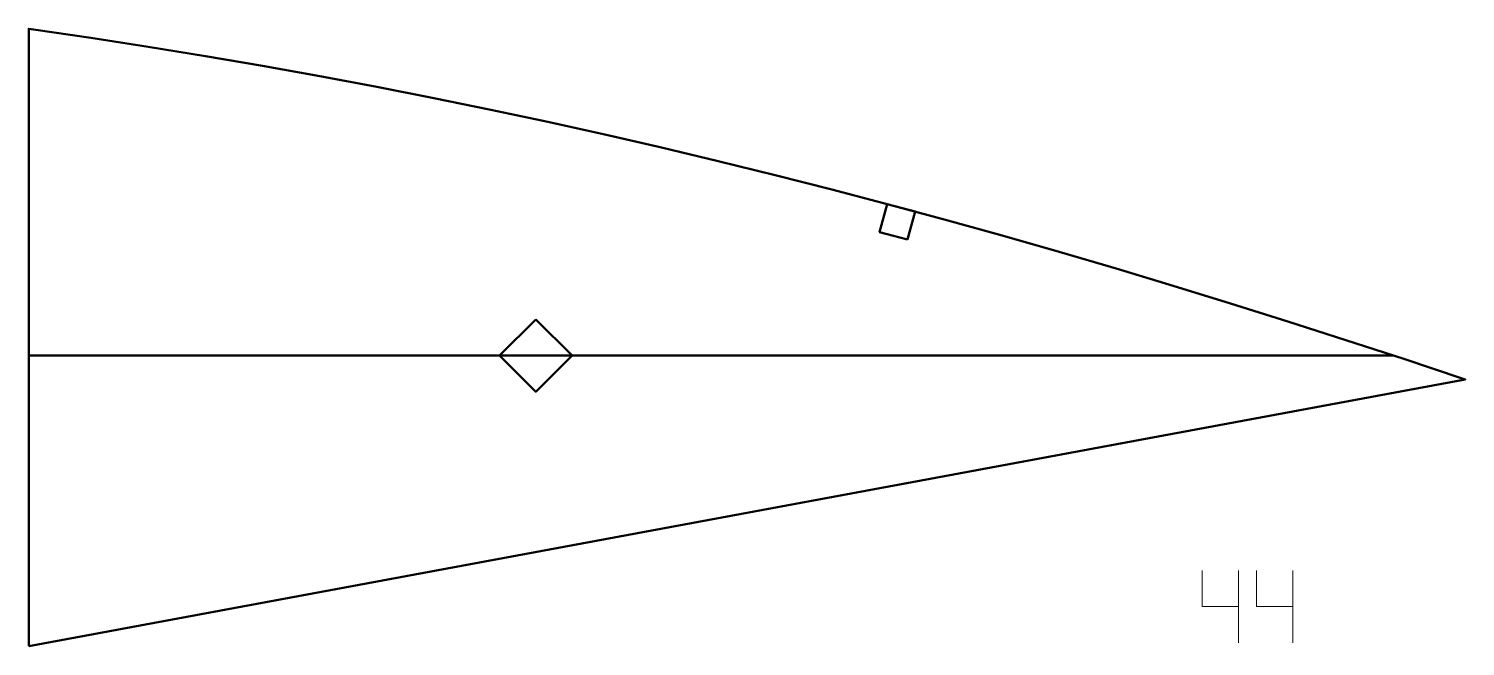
# Model space of a CAD drawing. Header units: metres. Extents: x 407 to 605, y 160 to 245.
import ezdxf

# ---------------------------------------------------------------- set-up
doc = ezdxf.new("R2010")
doc.units = ezdxf.units.M
doc.layers.add('Layer', color=1, linetype='Continuous', lineweight=50)
doc.layers.add('NumLabel', color=1, linetype='Continuous', lineweight=15)

msp = doc.modelspace()

# ---------------------------------------------------------------- linework, layer by layer
at = {"layer": 'Layer', "color": 7}
for p, q in [((406.53, 200), (594.88, 200)), ((470.51, 200), (482.51, 200))]:
    msp.add_line(p, q, dxfattribs=at)
at = {"layer": 'Layer'}
for points in [[(406.53, 159.87), (604.8, 196.71), (604.8, 196.71), (604.36, 196.86), (596.31, 199.53), (588.3, 202.15), (580.33, 204.71), (572.39, 207.21), (564.49, 209.64), (556.6, 212.01), (548.73, 214.32), (540.88, 216.57), (533.04, 218.75), (525.2, 220.87), (517.37, 222.93), (509.53, 224.92), (501.7, 226.85), (493.86, 228.71), (486.02, 230.52), (478.17, 232.25), (470.31, 233.93), (462.45, 235.54), (454.58, 237.09), (446.7, 238.57), (438.81, 239.99), (430.91, 241.35), (423.01, 242.64), (415.09, 243.87), (407.17, 245.04), (406.53, 245.13), (406.53, 159.87)], [(527.83, 216.02), (523.97, 217.06), (525.01, 220.92), (528.87, 219.88), (527.83, 216.02)], [(476.51, 205), (481.51, 200), (476.51, 195), (471.51, 200), (476.51, 205)]]:
    msp.add_lwpolyline(points, close=True, dxfattribs=at)
at = {"layer": 'NumLabel', "color": 1}
for points in [[(568.5, 170.35), (568.5, 165.35), (573.5, 165.35), (573.5, 170.35), (573.5, 160.35)], [(576, 170.35), (576, 165.35), (581, 165.35), (581, 170.35), (581, 160.35)]]:
    msp.add_lwpolyline(points, dxfattribs=at)

doc.saveas('drawing.dxf')
